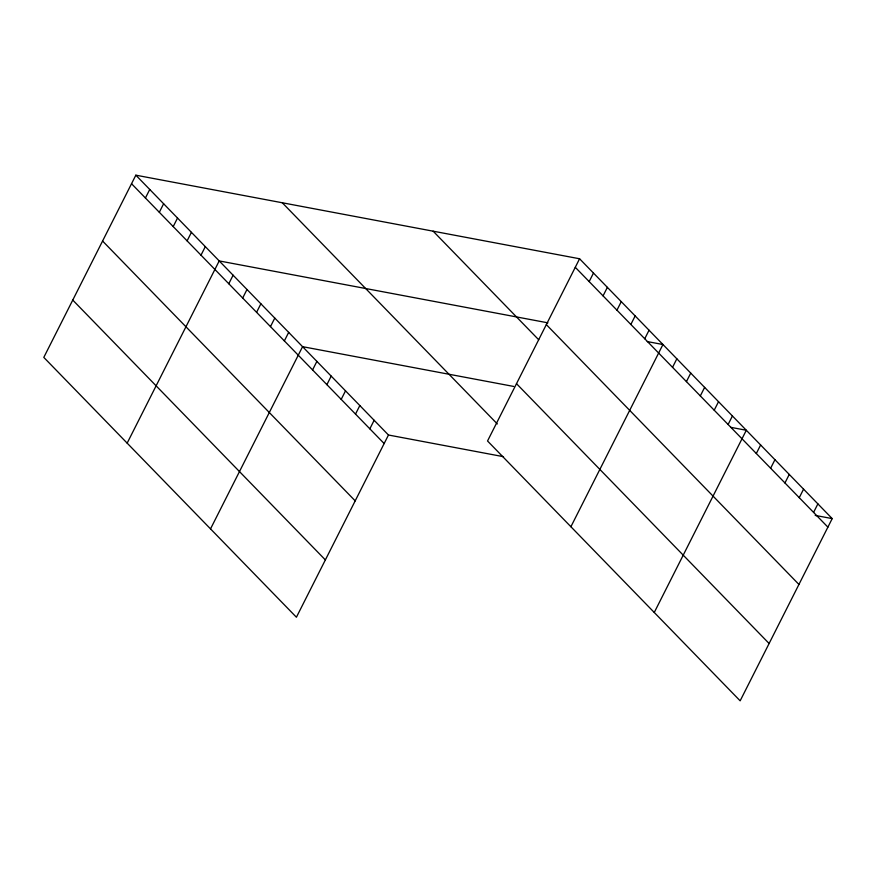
<?xml version="1.0" encoding="UTF-8"?>
<svg xmlns="http://www.w3.org/2000/svg" width="876" height="876" viewBox="0 0 876 876"><rect width="100%" height="100%" fill="white"/><g stroke="black" fill="none" stroke-linecap="round" stroke-linejoin="round"><path stroke-width="1.31" d="M135.846 175.178L43.8 357.397L296.416 617.23L388.462 435.011L135.846 175.178L579.583 258.77L832.2 518.603L740.154 700.822L487.538 440.989L579.583 258.77M145.427 197.998L149.741 189.468M159.322 212.288L163.626 203.758M173.218 226.577L177.521 218.058M187.114 240.878L191.417 232.348M200.998 255.168L205.312 246.638M127.162 443.136L219.208 260.928L547.894 322.839M228.789 283.747L233.104 275.217M242.685 298.037L246.988 289.507M256.58 312.327L260.884 303.797M270.476 326.617L274.779 318.087M284.361 340.906L288.675 332.376M210.525 528.885L302.57 346.666L513.664 386.436M312.579 369.924L316.882 361.394M326.89 384.652L331.194 376.122M341.202 399.368L345.516 390.838M355.514 414.096L359.828 405.566M369.836 428.824L374.14 420.294M589.176 281.59L593.479 273.06M603.06 295.88L607.375 287.35M616.956 310.17L621.27 301.64M630.851 324.459L635.166 315.929M644.747 338.749L649.05 330.23M570.9 526.728L662.946 344.52L647.255 341.563M672.538 367.34L676.841 358.81M686.423 381.629L690.737 373.099M700.318 395.919L704.632 387.389M714.214 410.209L718.528 401.679M728.109 424.499L732.413 415.969M654.262 612.477L746.308 430.258L730.617 427.302M756.317 453.516L760.631 444.986M770.628 468.233L774.942 459.714M784.951 482.961L789.254 474.431M799.262 497.688L803.566 489.158M813.574 512.405L817.888 503.875M388.462 435.011L503.514 456.692M815.206 515.406L832.2 518.603M575.28 267.3L827.897 527.133M546.328 324.613L798.934 584.445M433.149 231.187L538.74 339.8M516.501 383.666L769.106 643.499M282.28 202.761L497.316 423.951M131.531 183.708L384.148 443.541M102.58 241.031L355.196 500.864M72.752 300.074L325.368 559.917"/></g></svg>
